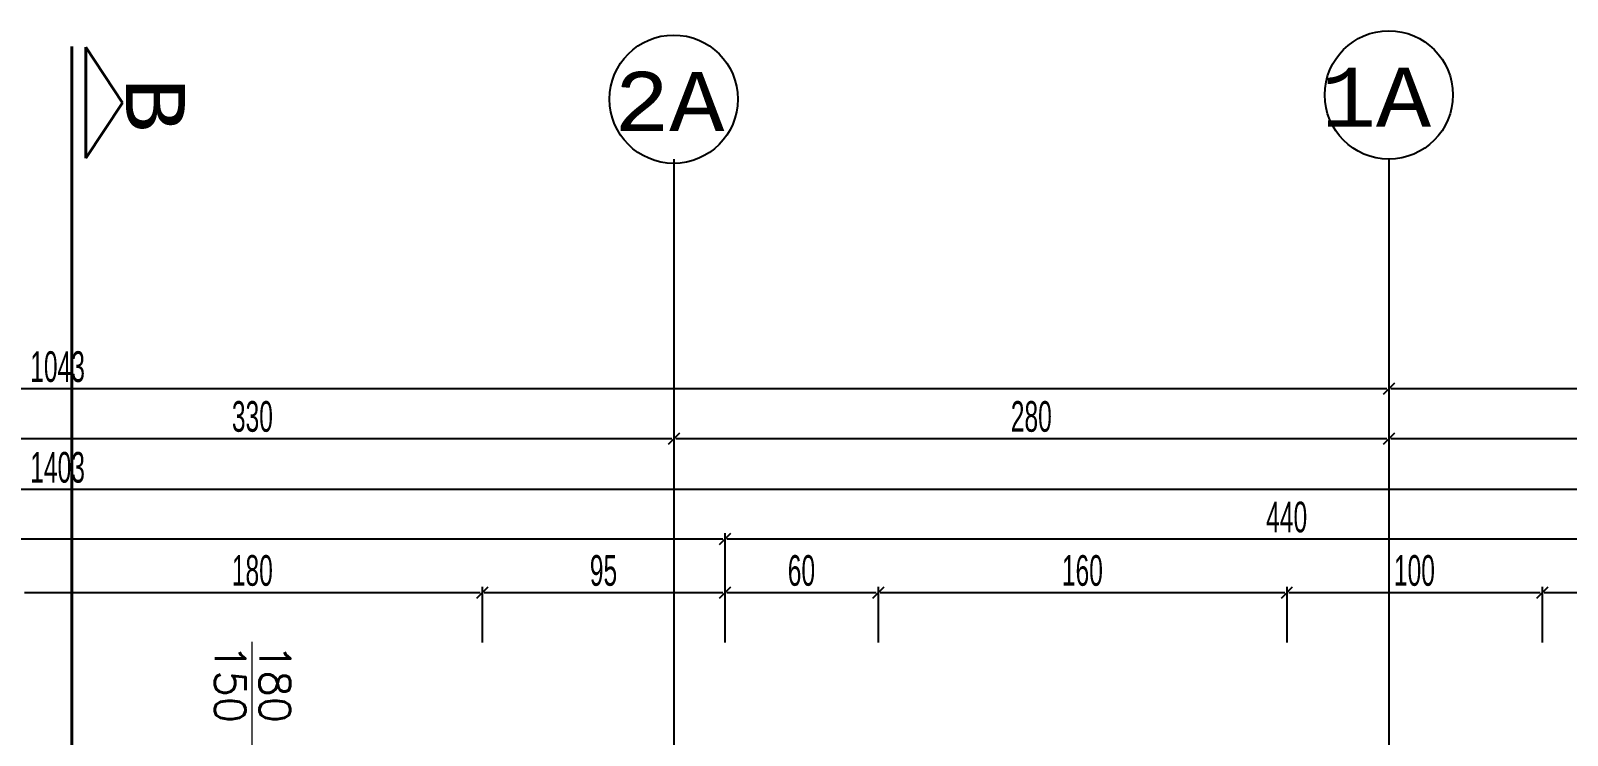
# Model space of a CAD drawing. Header units: inches. Extents: x -7543 to -822, y 102837 to 190349.
# Drawn here: x -831.5137 to -831.3934, y 102837.1967 to 102837.2518 of the extents above; entities that cross this region are included whole.
import ezdxf

# ---------------------------------------------------------------- set-up
doc = ezdxf.new("R2010")
doc.units = ezdxf.units.IN
doc.header["$MEASUREMENT"] = 0
doc.linetypes.add('DASHDOTX2', pattern=[2, 1, -0.5, 0, -0.5])
doc.linetypes.add('DASHED', pattern=[19.049999999999997, 12.7, -6.35])
for name, color, linetype, lineweight in [('AKS', 1, 'Continuous', 25), ('ICOL', 55, 'Continuous', 25), ('KESİT', 7, 'Continuous', 40)]:
    doc.layers.add(name, color=color, linetype=linetype, lineweight=lineweight)
doc.layers.add('PENCERE', color=7, linetype='Continuous', lineweight=18, true_color=0xffb360)
doc.styles.add('ISIM', font='monos.ttf', dxfattribs={"width": 1.1, "height": 200})
doc.styles.add('OLCU', font='tromand.shx', dxfattribs={"width": 0.6, "height": 12})
doc.styles.add('TXTX', font='TXTX')

# ---------------------------------------------------------------- blocks, each defined once
blk = doc.blocks.new('D')
at = {"layer": 'ICOL'}
for p, q in [((2.828427124746668, 2.828427124748032), (-2.82842712474303, -2.828427124744394)), ((0, 3.000000000002046), (0, -25))]:
    blk.add_line(p, q, dxfattribs=at)
blk = doc.blocks.new('E')
at = {"layer": 'ICOL'}
for p, q in [((0, -3.000000000002046), (0, 25)), ((-2.828427124746668, -2.828427124748032), (2.82842712474303, 2.828427124744394))]:
    blk.add_line(p, q, dxfattribs=at)

msp = doc.modelspace()

# ---------------------------------------------------------------- linework, layer by layer
at = {"layer": 'AKS', "linetype": 'DASHDOTX2', "ltscale": 10}
for p, q in [((-831.4633773943481, 102837.241780972), (-831.4633773943481, 102836.7293249838)), ((-831.407377394348, 102837.241780972), (-831.407377394348, 102836.7293249838))]:
    msp.add_line(p, q, dxfattribs=at)
at = {"layer": 'AKS', "color": 0}
for centre in [(-831.4633773943481, 102837.2464665293), (-831.4073773909266, 102837.246800972)]:
    msp.add_circle(centre, 0.005019999999999998, dxfattribs=at)
at = {"layer": 'ICOL'}
for p, q in [((-831.4075333943481, 102837.2237971668), (-831.615721394348, 102837.2237971668)), ((-831.371533394348, 102837.2237971668), (-831.4072213943481, 102837.2237971668)), ((-831.463533394348, 102837.2198971668), (-831.5292097724995, 102837.2198971668)), ((-831.4075333943481, 102837.2198971668), (-831.463221394348, 102837.2198971668)), ((-831.371533394348, 102837.2198971668), (-831.4072213943481, 102837.2198971668)), ((-831.371533394348, 102837.2159164131), (-831.6517213943481, 102837.2159164131)), ((-831.459533394348, 102837.2120286291), (-831.611721394348, 102837.2120286291)), ((-831.371533394348, 102837.2120286291), (-831.4592213943481, 102837.2120286291)), ((-831.4785333943481, 102837.2078466737), (-831.514221394348, 102837.2078466737)), ((-831.459533394348, 102837.2078466737), (-831.4782213943481, 102837.2078466737)), ((-831.447533394348, 102837.2078466737), (-831.4592213943481, 102837.2078466737)), ((-831.415533394348, 102837.2078466737), (-831.447221394348, 102837.2078466737)), ((-831.395533394348, 102837.2078466737), (-831.415221394348, 102837.2078466737)), ((-831.3795333943481, 102837.2078466737), (-831.395221394348, 102837.2078466737))]:
    msp.add_line(p, q, dxfattribs=at)
at = {"layer": 'KESİT', "linetype": 'DASHED'}
msp.add_line((-831.5104985910926, 102837.2505928182), (-831.5104985910926, 102837.0246303916), dxfattribs=at)
at = {"layer": 'KESİT'}
for p, q in [((-831.5094203793278, 102837.2505345492), (-831.5094203793278, 102837.2418487301)), ((-831.5065371580315, 102837.2461916397), (-831.5094203793278, 102837.2505345492)), ((-831.5065371580315, 102837.2461916397), (-831.5094203793278, 102837.2418487301))]:
    msp.add_line(p, q, dxfattribs=at)
at = {"layer": 'PENCERE'}
msp.add_line((-831.4963773943481, 102837.1889307916), (-831.4963773943481, 102837.2040066791), dxfattribs=at)

# ---------------------------------------------------------------- block references
at = {"layer": 'ICOL', "xscale": 0.0001559999999471984, "yscale": 0.0001559999999471984, "zscale": 0.0001559999999471984}
for p in [(-831.407377394348, 102837.2237971668), (-831.4633773943481, 102837.2198971668), (-831.407377394348, 102837.2198971668), (-831.459377394348, 102837.2120286291), (-831.4783773943481, 102837.2078466737), (-831.459377394348, 102837.2078466737), (-831.4473773943481, 102837.2078466737), (-831.4153773943481, 102837.2078466737), (-831.3953773943481, 102837.2078466737)]:
    msp.add_blockref('D', p, dxfattribs=at)
at = {"layer": 'ICOL', "xscale": 0.0001559999999471984, "yscale": 0.0001559999999471984, "zscale": 0.0001559999999471984, "rotation": 180}
for p in [(-831.407377394348, 102837.2237971668), (-831.4633773943481, 102837.2198971668), (-831.407377394348, 102837.2198971668), (-831.459377394348, 102837.2120286291), (-831.4783773943481, 102837.2078466737), (-831.459377394348, 102837.2078466737), (-831.4473773943481, 102837.2078466737), (-831.4153773943481, 102837.2078466737), (-831.3953773943481, 102837.2078466737)]:
    msp.add_blockref('E', p, dxfattribs=at)

# ---------------------------------------------------------------- texts
at = {"layer": 'AKS', "style": 'ISIM', "width": 1.1}
for s, p in [('1A', (-831.4126889248265, 102837.2443199781)), ('2A', (-831.4680285986944, 102837.2439855354))]:
    msp.add_text(s, height=0.004619999999999998, dxfattribs=at).set_placement(p)
msp.add_text('B', height=0.004620000000000001, rotation=270, dxfattribs=at).set_placement((-831.5062710976297, 102837.2481716282))
at = {"layer": 'ICOL', "char_height": 0.0024, "attachment_point": 5, "style": 'OLCU'}
for s, insert in [('\\A1;1043', (-831.511627394348, 102837.2255251668)), ('\\A1;330', (-831.4963715834238, 102837.2216251668)), ('\\A1;280', (-831.435377394348, 102837.2216251668)), ('\\A1;1403', (-831.5116273943481, 102837.2176444131)), ('\\A1;440', (-831.4153773943481, 102837.2137566291)), ('\\A1;180', (-831.4963773943481, 102837.2095746737)), ('\\A1;95', (-831.468877394348, 102837.2095746737)), ('\\A1;60', (-831.4533773943481, 102837.2095746737)), ('\\A1;160', (-831.431377394348, 102837.2095746737)), ('\\A1;100', (-831.4053773943481, 102837.2095746737))]:
    msp.add_mtext(s, dxfattribs=dict(at, insert=insert))
at = {"layer": 'PENCERE', "style": 'TXTX'}
for s, p in [('150', (-831.4993213310617, 102837.2038230127)), ('180', (-831.4958047842933, 102837.2038230127))]:
    msp.add_text(s, height=0.0024, rotation=270, dxfattribs=at).set_placement(p)

doc.saveas('drawing.dxf')
